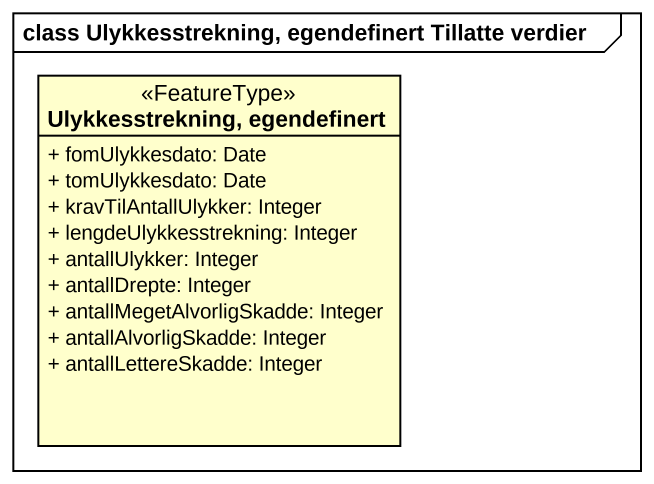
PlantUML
@startuml
mainframe class Ulykkesstrekning, egendefinert Tillatte verdier
hide circle
hide empty members
skinparam classAttributeIconSize 0
class "Ulykkesstrekning, egendefinert" as Ulykkesstrekning <<FeatureType>> {
  + fomUlykkesdato: Date
  + tomUlykkesdato: Date
  + kravTilAntallUlykker: Integer
  + lengdeUlykkesstrekning: Integer
  + antallUlykker: Integer
  + antallDrepte: Integer
  + antallMegetAlvorligSkadde: Integer
  + antallAlvorligSkadde: Integer
  + antallLettereSkadde: Integer
}
@enduml
